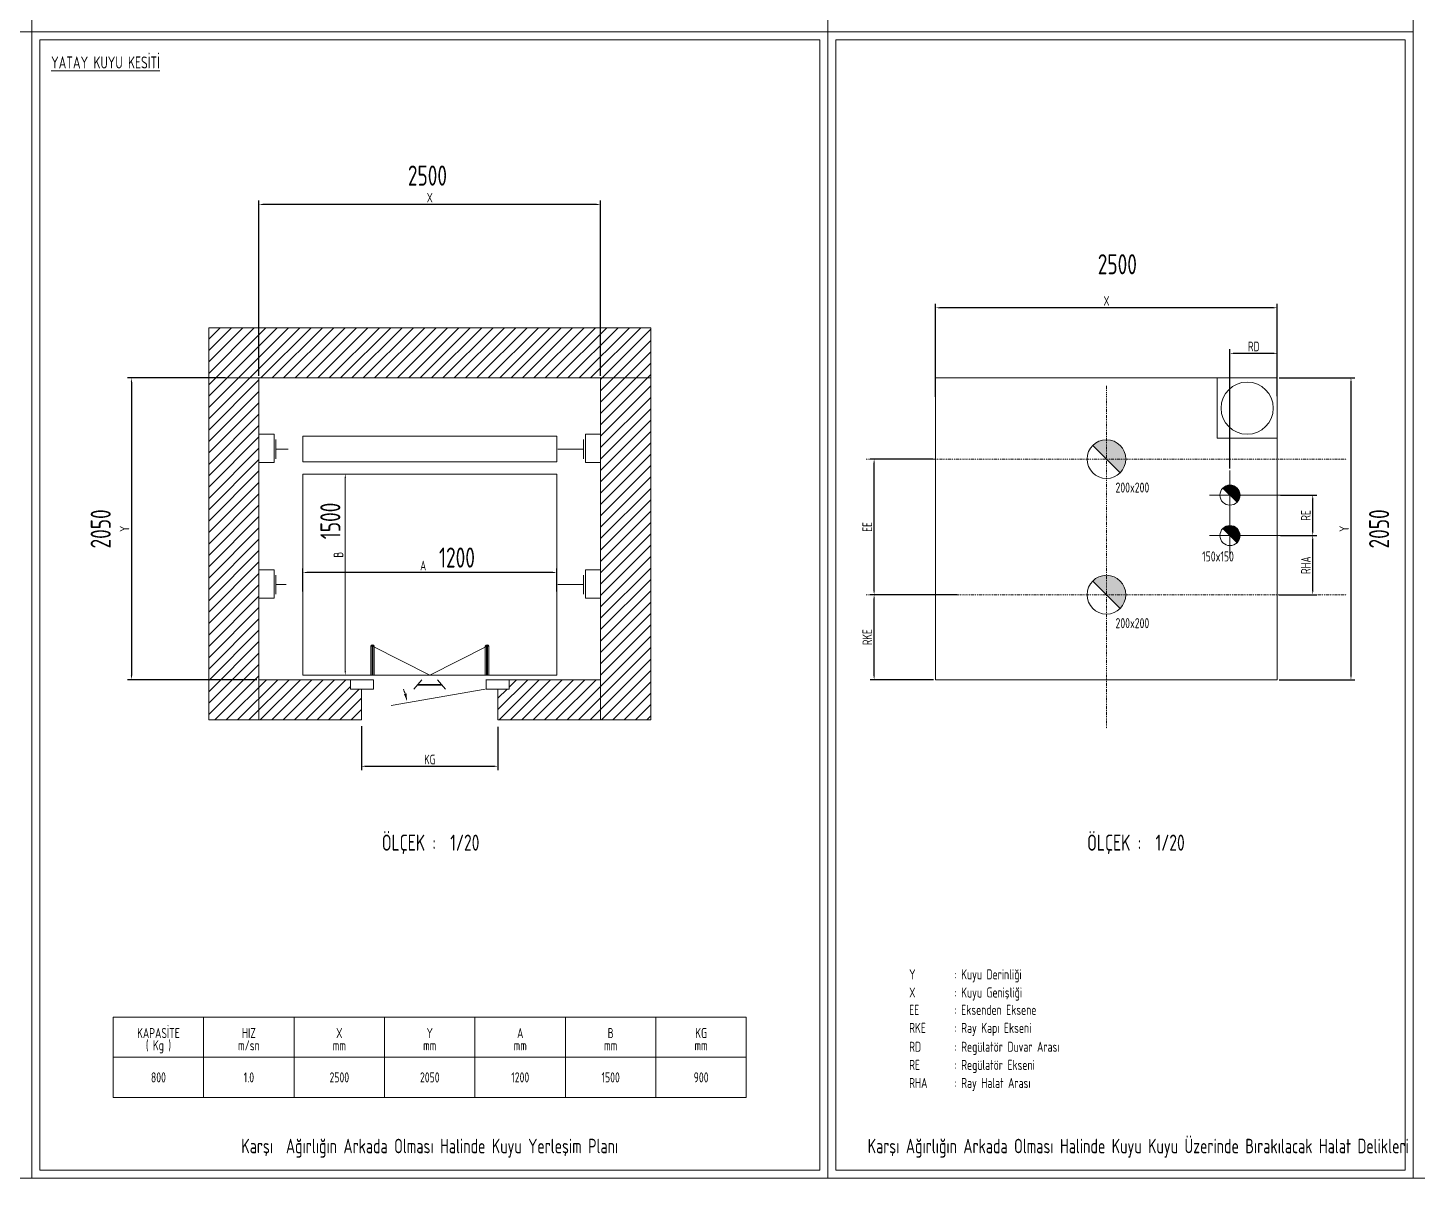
# Model space of a CAD drawing. Extents: x 273215 to 281797, y -454106 to -451256.
# Drawn here: x 277714 to 279442, y -454106 to -452676 of the extents above; entities that cross this region are included whole.
import ezdxf
from ezdxf.enums import TextEntityAlignment as Align

# ---------------------------------------------------------------- set-up
doc = ezdxf.new("R2010")
doc.units = 0
doc.header["$MEASUREMENT"] = 0
doc.header["$PDMODE"] = 3
doc.header["$PDSIZE"] = 100
doc.linetypes.add('ARELDIS', pattern=[160.7, 150.7, -10])
doc.linetypes.add('DASHDOT2', pattern=[0.5, 0.25, -0.125, 0, -0.125])
doc.layers.get('Defpoints').update_dxf_attribs({"linetype": 'CONTINUOUS'})
for name, color, linetype in [('Kolon', 7, 'CONTINUOUS'), ('MIMARI', 1, 'CONTINUOUS'), ('YAZI1', 240, 'CONTINUOUS'), ('YZ1TES', 2, 'CONTINUOUS')]:
    doc.layers.add(name, color=color, linetype=linetype)
doc.layers.add('MİMARİKOLON', color=7, linetype='CONTINUOUS', lineweight=50)
doc.layers.add('PISSUDIS', color=6, linetype='ARELDIS', lineweight=80)
doc.styles.add('engiasn', font='isocpeur.ttf', dxfattribs={"width": 0.7, "height": 12})
doc.styles.add('ODA', font='isocpeur.ttf', dxfattribs={"height": 20})
doc.dimstyles.new('engnasn', dxfattribs={"dimtxt": 12, "dimasz": 5, "dimexe": 5, "dimexo": 2.5, "dimgap": 2.5, "dimtad": 1, "dimdec": 0, "dimdsep": 46, "dimlunit": 6, "dimtxsty": 'engiasn', "dimcen": 0.09, "dimadec": 0, "dimazin": 0, "dimtfac": 1, "dimtdec": 0, "dimtmove": 0, "dimatfit": 3, "dimfxl": 0, "dimtolj": 1, "dimtzin": 0, "dimarcsym": 0})

# ---------------------------------------------------------------- blocks, each defined once
blk = doc.blocks.new('*D7')
at = {"layer": 'Defpoints', "color": 0, "linetype": 'Continuous', "transparency": 16777216}
for p in [(278766.8, -453380.3), (278872.4, -453380.3), (278843.3, -453485.9)]:
    blk.add_point(p, dxfattribs=at)
at = {"layer": 'YAZI1', "color": 0, "linetype": 'Continuous', "lineweight": -2, "transparency": 16777216}
for p, q in [((278869.9, -453380.3), (278761.8, -453380.3)), ((278766.8, -453480.9), (278766.8, -453385.3)), ((278840.8, -453485.9), (278761.8, -453485.9))]:
    blk.add_line(p, q, dxfattribs=at)
at = {"layer": 'YAZI1', "color": 0, "linetype": 'Continuous', "transparency": 16777216}
for points in [[(278765.9, -453385.3), (278767.6, -453385.3), (278766.8, -453380.3)], [(278765.9, -453480.9), (278767.6, -453480.9), (278766.8, -453485.9)]]:
    blk.add_solid(points, dxfattribs=at)
at = {"layer": 'YAZI1', "color": 0, "linetype": 'Continuous', "lineweight": 15, "transparency": 16777216, "insert": (278758.3, -453433.1), "char_height": 12, "attachment_point": 5, "rotation": 90, "style": 'engiasn'}
blk.add_mtext('\\A1;RKE', dxfattribs=at)
blk = doc.blocks.new('*D8')
at = {"layer": 'Defpoints', "color": 0, "linetype": 'Continuous', "transparency": 16777216}
for p in [(278766.8, -453211.7), (278842.3, -453211.7), (278842.3, -453380.3)]:
    blk.add_point(p, dxfattribs=at)
at = {"layer": 'YAZI1', "color": 0, "linetype": 'Continuous', "lineweight": -2, "transparency": 16777216}
for p, q in [((278839.8, -453211.7), (278761.8, -453211.7)), ((278766.8, -453375.3), (278766.8, -453216.7)), ((278839.8, -453380.3), (278761.8, -453380.3))]:
    blk.add_line(p, q, dxfattribs=at)
at = {"layer": 'YAZI1', "color": 0, "linetype": 'Continuous', "transparency": 16777216}
for points in [[(278765.9, -453216.7), (278767.6, -453216.7), (278766.8, -453211.7)], [(278765.9, -453375.3), (278767.6, -453375.3), (278766.8, -453380.3)]]:
    blk.add_solid(points, dxfattribs=at)
at = {"layer": 'YAZI1', "color": 0, "linetype": 'Continuous', "lineweight": 15, "transparency": 16777216, "insert": (278758.3, -453296), "char_height": 12, "attachment_point": 5, "rotation": 90, "style": 'engiasn'}
blk.add_mtext('\\A1;EE', dxfattribs=at)
blk = doc.blocks.new('*D9')
at = {"layer": 'Defpoints', "color": 0, "linetype": 'Continuous', "transparency": 16777216}
for p in [(278843.3, -453023.6), (278843.3, -453136.9), (279268.3, -453136.1)]:
    blk.add_point(p, dxfattribs=at)
at = {"layer": 'YAZI1', "color": 0, "linetype": 'Continuous', "lineweight": -2, "transparency": 16777216}
for p, q in [((278843.3, -453134.4), (278843.3, -453018.6)), ((279263.3, -453023.6), (278848.3, -453023.6)), ((279268.3, -453133.6), (279268.3, -453018.6))]:
    blk.add_line(p, q, dxfattribs=at)
at = {"layer": 'YAZI1', "color": 0, "linetype": 'Continuous', "transparency": 16777216}
for points in [[(278848.3, -453022.8), (278848.3, -453024.4), (278843.3, -453023.6)], [(279263.3, -453022.8), (279263.3, -453024.4), (279268.3, -453023.6)]]:
    blk.add_solid(points, dxfattribs=at)
at = {"layer": 'YAZI1', "color": 0, "linetype": 'Continuous', "lineweight": 15, "transparency": 16777216, "insert": (279055.8, -453015.1), "char_height": 12, "attachment_point": 5, "style": 'engiasn'}
blk.add_mtext('\\A1;X', dxfattribs=at)
blk = doc.blocks.new('*D10')
at = {"layer": 'Defpoints', "color": 0, "linetype": 'Continuous', "transparency": 16777216}
for p in [(279268.3, -453110.9), (279268.3, -453485.9), (279359.9, -453485.9)]:
    blk.add_point(p, dxfattribs=at)
at = {"layer": 'YAZI1', "color": 0, "linetype": 'Continuous', "lineweight": -2, "transparency": 16777216}
for p, q in [((279270.8, -453110.9), (279364.9, -453110.9)), ((279359.9, -453115.9), (279359.9, -453480.9)), ((279270.8, -453485.9), (279364.9, -453485.9))]:
    blk.add_line(p, q, dxfattribs=at)
at = {"layer": 'YAZI1', "color": 0, "linetype": 'Continuous', "transparency": 16777216}
for points in [[(279359.1, -453115.9), (279360.8, -453115.9), (279359.9, -453110.9)], [(279359.1, -453480.9), (279360.8, -453480.9), (279359.9, -453485.9)]]:
    blk.add_solid(points, dxfattribs=at)
at = {"layer": 'YAZI1', "color": 0, "linetype": 'Continuous', "lineweight": 15, "transparency": 16777216, "insert": (279351.4, -453298.4), "char_height": 12, "attachment_point": 5, "rotation": 90, "style": 'engiasn'}
blk.add_mtext('\\A1;Y', dxfattribs=at)
blk = doc.blocks.new('*D11')
at = {"layer": 'Defpoints', "color": 0, "linetype": 'Continuous', "transparency": 16777216}
for p in [(279269.7, -453256.5), (279312.3, -453256.5), (279269.7, -453306.8)]:
    blk.add_point(p, dxfattribs=at)
at = {"layer": 'YAZI1', "color": 0, "linetype": 'Continuous', "lineweight": -2, "transparency": 16777216}
for p, q in [((279272.2, -453256.5), (279317.3, -453256.5)), ((279312.3, -453301.8), (279312.3, -453261.5)), ((279272.2, -453306.8), (279317.3, -453306.8))]:
    blk.add_line(p, q, dxfattribs=at)
at = {"layer": 'YAZI1', "color": 0, "linetype": 'Continuous', "transparency": 16777216}
for points in [[(279311.5, -453261.5), (279313.2, -453261.5), (279312.3, -453256.5)], [(279311.5, -453301.8), (279313.2, -453301.8), (279312.3, -453306.8)]]:
    blk.add_solid(points, dxfattribs=at)
at = {"layer": 'YAZI1', "color": 0, "linetype": 'Continuous', "lineweight": 15, "transparency": 16777216, "insert": (279303.8, -453281.7), "char_height": 12, "attachment_point": 5, "rotation": 90, "style": 'engiasn'}
blk.add_mtext('\\A1;RE', dxfattribs=at)
blk = doc.blocks.new('*D12')
at = {"layer": 'Defpoints', "color": 0, "linetype": 'Continuous', "transparency": 16777216}
for p in [(279269.7, -453306.8), (279312.3, -453306.8), (279268.3, -453380.3)]:
    blk.add_point(p, dxfattribs=at)
at = {"layer": 'YAZI1', "color": 0, "linetype": 'Continuous', "lineweight": -2, "transparency": 16777216}
for p, q in [((279272.2, -453306.8), (279317.3, -453306.8)), ((279312.3, -453375.3), (279312.3, -453311.8)), ((279270.8, -453380.3), (279317.3, -453380.3))]:
    blk.add_line(p, q, dxfattribs=at)
at = {"layer": 'YAZI1', "color": 0, "linetype": 'Continuous', "transparency": 16777216}
for points in [[(279311.5, -453311.8), (279313.2, -453311.8), (279312.3, -453306.8)], [(279311.5, -453375.3), (279313.2, -453375.3), (279312.3, -453380.3)]]:
    blk.add_solid(points, dxfattribs=at)
at = {"layer": 'YAZI1', "color": 0, "linetype": 'Continuous', "lineweight": 15, "transparency": 16777216, "insert": (279303.8, -453343.6), "char_height": 12, "attachment_point": 5, "rotation": 90, "style": 'engiasn'}
blk.add_mtext('\\A1;RHA', dxfattribs=at)
blk = doc.blocks.new('*D13')
at = {"layer": 'Defpoints', "color": 0, "linetype": 'Continuous', "transparency": 16777216}
for p in [(279268.3, -453080.2), (279268.3, -453109.9), (279209.4, -453225.9)]:
    blk.add_point(p, dxfattribs=at)
at = {"layer": 'YAZI1', "color": 0, "linetype": 'Continuous', "lineweight": -2, "transparency": 16777216}
for p, q in [((279209.4, -453223.4), (279209.4, -453075.2)), ((279214.4, -453080.2), (279263.3, -453080.2)), ((279268.3, -453107.4), (279268.3, -453075.2))]:
    blk.add_line(p, q, dxfattribs=at)
at = {"layer": 'YAZI1', "color": 0, "linetype": 'Continuous', "transparency": 16777216}
for points in [[(279214.4, -453079.4), (279214.4, -453081.1), (279209.4, -453080.2)], [(279263.3, -453079.4), (279263.3, -453081.1), (279268.3, -453080.2)]]:
    blk.add_solid(points, dxfattribs=at)
at = {"layer": 'YAZI1', "color": 0, "linetype": 'Continuous', "lineweight": 15, "transparency": 16777216, "insert": (279238.9, -453071.7), "char_height": 12, "attachment_point": 5, "style": 'engiasn'}
blk.add_mtext('\\A1;RD', dxfattribs=at)
blk = doc.blocks.new('*D14')
at = {"layer": 'Defpoints', "color": 0, "linetype": 'Continuous', "transparency": 16777216}
for p in [(278056.2, -453352.6), (278056.2, -453378.7), (278372, -453378.7)]:
    blk.add_point(p, dxfattribs=at)
at = {"layer": 'YAZI1', "color": 0, "linetype": 'Continuous', "lineweight": -2, "transparency": 16777216}
for p, q in [((278056.2, -453376.2), (278056.2, -453347.6)), ((278367, -453352.6), (278061.2, -453352.6)), ((278372, -453376.2), (278372, -453347.6))]:
    blk.add_line(p, q, dxfattribs=at)
at = {"layer": 'YAZI1', "color": 0, "linetype": 'Continuous', "transparency": 16777216}
for points in [[(278061.2, -453351.8), (278061.2, -453353.5), (278056.2, -453352.6)], [(278367, -453351.8), (278367, -453353.5), (278372, -453352.6)]]:
    blk.add_solid(points, dxfattribs=at)
at = {"layer": 'YAZI1', "color": 0, "linetype": 'Continuous', "lineweight": 15, "transparency": 16777216, "insert": (278205.9, -453344.1), "char_height": 12, "attachment_point": 5, "style": 'engiasn'}
blk.add_mtext('\\A1;A', dxfattribs=at)
blk = doc.blocks.new('*D15')
at = {"layer": 'Defpoints', "color": 0, "linetype": 'Continuous', "transparency": 16777216}
for p in [(278129.3, -453541.3), (278298.9, -453542), (278298.9, -453593.6)]:
    blk.add_point(p, dxfattribs=at)
at = {"layer": 'YAZI1', "color": 0, "linetype": 'Continuous', "lineweight": -2, "transparency": 16777216}
for p, q in [((278129.3, -453543.8), (278129.3, -453598.6)), ((278298.9, -453544.5), (278298.9, -453598.6)), ((278134.3, -453593.6), (278293.9, -453593.6))]:
    blk.add_line(p, q, dxfattribs=at)
at = {"layer": 'YAZI1', "color": 0, "linetype": 'Continuous', "transparency": 16777216}
for points in [[(278134.3, -453592.7), (278134.3, -453594.4), (278129.3, -453593.6)], [(278293.9, -453592.7), (278293.9, -453594.4), (278298.9, -453593.6)]]:
    blk.add_solid(points, dxfattribs=at)
at = {"layer": 'YAZI1', "color": 0, "linetype": 'Continuous', "lineweight": 15, "transparency": 16777216, "insert": (278214.1, -453585.1), "char_height": 12, "attachment_point": 5, "style": 'engiasn'}
blk.add_mtext('\\A1;KG', dxfattribs=at)
blk = doc.blocks.new('*D6')
at = {"layer": 'Defpoints', "color": 0, "linetype": 'Continuous', "transparency": 16777216}
for p in [(277962.2, -453110.9), (277843, -453485.9), (278001.6, -453485.9)]:
    blk.add_point(p, dxfattribs=at)
at = {"layer": 'YAZI1', "color": 0, "linetype": 'Continuous', "lineweight": -2, "transparency": 16777216}
for p, q in [((277959.7, -453110.9), (277838, -453110.9)), ((277843, -453115.9), (277843, -453480.9)), ((277999.1, -453485.9), (277838, -453485.9))]:
    blk.add_line(p, q, dxfattribs=at)
at = {"layer": 'YAZI1', "color": 0, "linetype": 'Continuous', "transparency": 16777216}
for points in [[(277842.2, -453115.9), (277843.8, -453115.9), (277843, -453110.9)], [(277842.2, -453480.9), (277843.8, -453480.9), (277843, -453485.9)]]:
    blk.add_solid(points, dxfattribs=at)
at = {"layer": 'YAZI1', "color": 0, "linetype": 'Continuous', "lineweight": 15, "transparency": 16777216, "insert": (277834.5, -453298.4), "char_height": 12, "attachment_point": 5, "rotation": 90, "style": 'engiasn'}
blk.add_mtext('\\A1;Y', dxfattribs=at)
blk = doc.blocks.new('*D5')
at = {"layer": 'Defpoints', "color": 0, "linetype": 'Continuous', "transparency": 16777216}
for p in [(278001.6, -452895.2), (278001.6, -453110.9), (278426.6, -453110.9)]:
    blk.add_point(p, dxfattribs=at)
at = {"layer": 'YAZI1', "color": 0, "linetype": 'Continuous', "lineweight": -2, "transparency": 16777216}
for p, q in [((278001.6, -453108.4), (278001.6, -452890.2)), ((278426.6, -453108.4), (278426.6, -452890.2)), ((278421.6, -452895.2), (278006.6, -452895.2))]:
    blk.add_line(p, q, dxfattribs=at)
at = {"layer": 'YAZI1', "color": 0, "linetype": 'Continuous', "transparency": 16777216}
for points in [[(278006.6, -452894.4), (278006.6, -452896), (278001.6, -452895.2)], [(278421.6, -452894.4), (278421.6, -452896), (278426.6, -452895.2)]]:
    blk.add_solid(points, dxfattribs=at)
at = {"layer": 'YAZI1', "color": 0, "linetype": 'Continuous', "lineweight": 15, "transparency": 16777216, "insert": (278214.1, -452886.7), "char_height": 12, "attachment_point": 5, "style": 'engiasn'}
blk.add_mtext('\\A1;X', dxfattribs=at)

msp = doc.modelspace()

# ---------------------------------------------------------------- hatches: boundary and pattern name
at = {"layer": 'YAZI1', "linetype": 'Continuous', "lineweight": 15}
h = msp.add_hatch(dxfattribs=at)
h.set_pattern_fill('ANSI31', scale=80, style=0)
h.set_pattern_definition([(45, (303844.242, -341427.94), (-7.0710678, 7.0710678), [])])
h.paths.add_polyline_path([(278001.6, -453110.9), (277939.1, -453110.9), (277939.1, -453199.2), (278001.6, -453199.2)])
h.paths.add_polyline_path([(277939.1, -453048.4), (277939.1, -453110.9), (278489.1, -453110.9), (278489.1, -453048.4)])
h.paths.add_polyline_path([(278489.1, -453110.9), (278426.6, -453110.9), (278426.6, -453199.2), (278489.1, -453199.2)])
h.paths.add_polyline_path([(278489.1, -453199.2), (278426.6, -453199.2), (278426.6, -453367.8), (278489.1, -453367.8)])
h.paths.add_polyline_path([(278489.1, -453367.8), (278426.6, -453367.8), (278426.6, -453535.9), (278489.1, -453535.9)])
h.paths.add_polyline_path([(278426.6, -453535.9), (278426.6, -453485.9), (278312.7, -453485.9), (278312.7, -453497.7), (278298.9, -453497.7), (278298.9, -453535.9)])
h.paths.add_polyline_path([(278001.6, -453485.9), (278001.6, -453535.9), (278129.3, -453535.9), (278129.3, -453497.7), (278115.5, -453497.7), (278115.5, -453485.9)])
h.paths.add_polyline_path([(277939.1, -453535.9), (278001.6, -453535.9), (278001.6, -453367.8), (277939.1, -453367.8)])
h.paths.add_polyline_path([(277939.1, -453367.8), (278001.6, -453367.8), (278001.6, -453199.2), (277939.1, -453199.2)])
h = msp.add_hatch(color=7, dxfattribs=at)
h.paths.add_polyline_path([(279055.8, -453187.6, 0.198912), (279038.8, -453194.7), (279055.8, -453211.7)])
h.paths.add_polyline_path([(279055.8, -453187.6), (279055.8, -453211.7), (279079.9, -453211.7, 0.414214)])
h.paths.add_polyline_path([(279055.8, -453211.7), (279072.8, -453228.7, 0.198912), (279079.9, -453211.7)])
h = msp.add_hatch(color=7, dxfattribs=at)
h.paths.add_polyline_path([(279209.4, -453256.5), (279221.9, -453256.5, 0.414214), (279209.4, -453244)])
h.paths.add_polyline_path([(279209.4, -453256.5), (279209.4, -453244, 0.198912), (279200.6, -453247.7)])
h.paths.add_polyline_path([(279221.9, -453256.5), (279209.4, -453256.5), (279218.2, -453265.3, 0.198912)])
h = msp.add_hatch(color=7, dxfattribs=at)
h.paths.add_polyline_path([(279209.4, -453306.8), (279221.9, -453306.8, 0.414214), (279209.4, -453294.3)])
h.paths.add_polyline_path([(279209.4, -453306.8), (279209.4, -453294.3, 0.198912), (279200.6, -453298)])
h.paths.add_polyline_path([(279221.9, -453306.8), (279209.4, -453306.8), (279218.2, -453315.7, 0.198912)])
h = msp.add_hatch(color=7, dxfattribs=at)
h.paths.add_polyline_path([(279055.8, -453356.2, 0.198912), (279038.8, -453363.3), (279055.8, -453380.3)])
h.paths.add_polyline_path([(279055.8, -453356.2), (279055.8, -453380.3), (279079.9, -453380.3, 0.414214)])
h.paths.add_polyline_path([(279055.8, -453380.3), (279072.8, -453397.4, 0.198912), (279079.9, -453380.3)])

# ---------------------------------------------------------------- linework, layer by layer
at = {"layer": 'Kolon', "color": 7, "linetype": 'DASHDOT2', "lineweight": 15, "ltscale": 5}
for p, q in [((279055.8, -453120.6), (279055.8, -453546.8)), ((278757, -453211.7), (279354.6, -453211.7)), ((278757, -453380.3), (279354.6, -453380.3))]:
    msp.add_line(p, q, dxfattribs=at)
at = {"layer": 'MIMARI', "color": 7, "lineweight": 15}
for p, q in [((278001.6, -453535.9), (278129.3, -453535.9)), ((278426.6, -453535.9), (278298.9, -453535.9))]:
    msp.add_line(p, q, dxfattribs=at)
for points in [[(278489.1, -453048.4), (278489.1, -453110.9), (277939.1, -453110.9), (277939.1, -453048.4)], [(277939.1, -453110.9), (278001.6, -453110.9), (278001.6, -453535.9), (277939.1, -453535.9)], [(278426.6, -453110.9), (278489.1, -453110.9), (278489.1, -453535.9), (278426.6, -453535.9)], [(278843.3, -453110.9), (279268.3, -453110.9), (279268.3, -453485.9), (278843.3, -453485.9)]]:
    msp.add_lwpolyline(points, close=True, dxfattribs=at)
msp.add_lwpolyline([(279193.3, -453110.9), (279193.3, -453185.9), (279268.3, -453185.9), (279268.3, -453110.9)], dxfattribs=at)
msp.add_circle((279230.8, -453148.4), 32.5, dxfattribs=at)
at = {"layer": 'MİMARİKOLON', "color": 7, "lineweight": 15, "ltscale": 5}
for p, q in [((279209.4, -453334.4), (279209.4, -453225.9)), ((279184, -453256.5), (279276, -453256.5)), ((279184, -453306.8), (279276, -453306.8))]:
    msp.add_line(p, q, dxfattribs=at)
at = {"layer": 'PISSUDIS', "color": 7, "lineweight": 15}
for p, q in [((278022.7, -453211.2), (278022.7, -453187.2)), ((278022.7, -453211.2), (278022.7, -453187.2)), ((278405.5, -453211.2), (278405.5, -453187.2)), ((278405.5, -453211.2), (278405.5, -453187.2)), ((278022.7, -453199.2), (278038, -453199.2)), ((278405.5, -453199.2), (278373.5, -453199.2)), ((278022.7, -453379.8), (278022.7, -453355.8)), ((278022.7, -453379.8), (278022.7, -453355.8)), ((278405.5, -453379.8), (278405.5, -453355.8)), ((278405.5, -453379.8), (278405.5, -453355.8)), ((278022.7, -453367.8), (278035.4, -453367.8)), ((278405.5, -453367.8), (278373.5, -453367.8))]:
    msp.add_line(p, q, dxfattribs=at)
at = {"layer": 'YAZI1', "color": 7, "linetype": 'Continuous', "lineweight": 15}
for p, q in [((279072.8, -453228.7), (279038.8, -453194.7)), ((278058.7, -453230.3), (278114, -453230.3)), ((278109, -453235.3), (278109, -453475.3)), ((279200.6, -453247.7), (279218.2, -453265.3)), ((279200.6, -453298), (279218.2, -453315.7)), ((279072.8, -453397.4), (279038.8, -453363.3)), ((278140.8, -453444.1), (278140.8, -453480.3)), ((278142.5, -453444.1), (278140.8, -453444.1)), ((278140.8, -453444.1), (278142.5, -453444.1)), ((278142.5, -453480.3), (278142.5, -453444.1)), ((278142.9, -453444.1), (278214.1, -453480.3)), ((278143.4, -453480.3), (278143.4, -453444.1)), ((278143.4, -453444.1), (278145.1, -453444.1)), ((278145.1, -453480.3), (278145.1, -453444.1)), ((278285.3, -453444.1), (278214.1, -453480.3)), ((278283.1, -453480.3), (278283.1, -453444.1)), ((278284.8, -453444.1), (278283.1, -453444.1)), ((278284.8, -453480.3), (278284.8, -453444.1)), ((278285.7, -453480.3), (278285.7, -453444.1)), ((278287.4, -453444.1), (278285.7, -453444.1)), ((278285.7, -453444.1), (278287.4, -453444.1)), ((278287.4, -453444.1), (278287.4, -453480.3)), ((278140.8, -453480.3), (278140.8, -453456.7)), ((278287.4, -453480.3), (278287.4, -453456.7)), ((278058.7, -453480.3), (278114, -453480.3)), ((278287.4, -453480.3), (278140.8, -453480.3)), ((278001.6, -453485.9), (278115.5, -453485.9)), ((278115.5, -453485.9), (278115.5, -453497.7)), ((278144.1, -453485.9), (278115.5, -453485.9)), ((278115.5, -453485.9), (278115.5, -453497.7)), ((278144.1, -453497.7), (278115.5, -453497.7)), ((278144.1, -453497.7), (278115.5, -453497.7)), ((278129.3, -453497.7), (278129.3, -453535.9)), ((278129.3, -453497.7), (278129.3, -453521.4)), ((278144.1, -453485.9), (278144.1, -453497.7)), ((278283.1, -453497.7), (278166.1, -453518.2)), ((278204.2, -453485.9), (278194.4, -453497.7)), ((278229.7, -453492.8), (278198.5, -453492.8)), ((278228.9, -453491.8), (278199.3, -453491.8)), ((278223.9, -453485.9), (278233.8, -453497.7)), ((278283.7, -453485.9), (278307.3, -453485.9)), ((278284.1, -453485.9), (278312.7, -453485.9)), ((278284.1, -453485.9), (278284.1, -453497.7)), ((278284.1, -453497.7), (278312.7, -453497.7)), ((278298.9, -453497.7), (278298.9, -453535.9)), ((278312.7, -453485.9), (278312.7, -453497.7)), ((278426.6, -453485.9), (278312.7, -453485.9)), ((279268.3, -453485.9), (279166.9, -453485.9))]:
    msp.add_line(p, q, dxfattribs=at)
at = {"layer": 'YAZI1', "color": 2, "linetype": 'Continuous', "lineweight": 15}
for p, q in [((277820.3, -453905.3), (278607.8, -453905.3)), ((277820.3, -453905.3), (277820.3, -454005.3)), ((277820.3, -453905.3), (278607.8, -453905.3)), ((277820.3, -453905.3), (277820.3, -454005.3)), ((277932.8, -453905.3), (277932.8, -454005.3)), ((277932.8, -453905.3), (277932.8, -454005.3)), ((278045.3, -453905.3), (278045.3, -454005.3)), ((278157.8, -453905.3), (278157.8, -454005.3)), ((278270.3, -453905.3), (278270.3, -454005.3)), ((278382.8, -453905.3), (278382.8, -454005.3)), ((278495.3, -453905.3), (278495.3, -454005.3)), ((278607.8, -453905.3), (278607.8, -454005.3)), ((278607.8, -453905.3), (278607.8, -454005.3)), ((278607.8, -453955.3), (277820.3, -453955.3)), ((278607.8, -453955.3), (277820.3, -453955.3)), ((277820.3, -454005.3), (278607.8, -454005.3)), ((277820.3, -454005.3), (278607.8, -454005.3))]:
    msp.add_line(p, q, dxfattribs=at)
for points in [[(276729.1, -452680.6), (277719.1, -452680.6), (277719.1, -451255.6), (276729.1, -451255.6)], [(277719.1, -452680.6), (278709.1, -452680.6), (278709.1, -451255.6), (277719.1, -451255.6)], [(278709.1, -452680.6), (279437.3, -452680.6), (279437.3, -451255.6), (278709.1, -451255.6)], [(279437.3, -454105.6), (280160.8, -454105.6), (280160.8, -451255.6), (279437.3, -451255.6)], [(276729.1, -454105.6), (277719.1, -454105.6), (277719.1, -452680.6), (276729.1, -452680.6)], [(277719.1, -454105.6), (278709.1, -454105.6), (278709.1, -452680.6), (277719.1, -452680.6)], [(278709.1, -454105.6), (279437.3, -454105.6), (279437.3, -452680.6), (278709.1, -452680.6)], [(278709.1, -454105.6), (279437.3, -454105.6), (279437.3, -452680.6), (278709.1, -452680.6)], [(277729.1, -454095.6), (278699.1, -454095.6), (278699.1, -452690.6), (277729.1, -452690.6)], [(278719.1, -454095.6), (279427.3, -454095.6), (279427.3, -452690.6), (278719.1, -452690.6)], [(278719.1, -454095.6), (279427.3, -454095.6), (279427.3, -452690.6), (278719.1, -452690.6)]]:
    msp.add_lwpolyline(points, close=True, dxfattribs=at)
at = {"layer": 'YAZI1', "color": 7, "linetype": 'Continuous', "lineweight": 15}
for points in [[(278372, -453183.2), (278056.2, -453183.2), (278056.2, -453215.2), (278372, -453215.2)], [(278056.2, -453480.3), (278372, -453480.3), (278372, -453230.3), (278056.2, -453230.3)]]:
    msp.add_lwpolyline(points, close=True, dxfattribs=at)
for centre, radius in [((279055.8, -453211.7), 24.1), ((279209.4, -453256.5), 12.5), ((279209.4, -453306.8), 12.5), ((279055.8, -453380.3), 24.1)]:
    msp.add_circle(centre, radius, dxfattribs=at)
for centre, radius, start, end in [((278142.9, -453445.2), 2.44, 28.0725, 151.9275), ((278142.9, -453444.1), 0.431, 360, 180), ((278285.3, -453445.2), 2.44, 28.0725, 151.9275), ((278285.3, -453444.1), 0.431, 360, 180), ((278203.3, -453493.4), 22.1, 191.1568, 206.8675)]:
    msp.add_arc(centre, radius, start, end, dxfattribs=at)
at = {"layer": 'YAZI1', "color": 7, "linetype": 'Continuous', "lineweight": 30}
for points in [[(278108.1, -453235.3), (278109.8, -453235.3), (278109, -453230.3)], [(278108.1, -453475.3), (278109.8, -453475.3), (278109, -453480.3)]]:
    msp.add_solid(points, dxfattribs=at)
at = {"layer": 'YAZI1', "color": 7, "linetype": 'Continuous', "lineweight": 15}
msp.add_solid([(278185.2, -453503), (278182, -453503.8), (278185.9, -453513)], dxfattribs=at)
at = {"layer": 'YZ1TES', "color": 7, "linetype": 'Continuous', "lineweight": 15}
for p, q in [((278020.4, -453180.7), (278001.6, -453180.7)), ((278020.4, -453180.7), (278020.4, -453215.9)), ((278407.8, -453180.7), (278407.8, -453215.9)), ((278407.8, -453180.7), (278426.6, -453180.7)), ((278020.4, -453215.9), (278001.6, -453215.9)), ((278407.8, -453215.9), (278426.6, -453215.9)), ((278020.4, -453349.4), (278001.6, -453349.4)), ((278020.4, -453349.4), (278020.4, -453384.5)), ((278407.8, -453349.4), (278407.8, -453384.5)), ((278407.8, -453349.4), (278426.6, -453349.4)), ((278020.4, -453384.5), (278001.6, -453384.5)), ((278407.8, -453384.5), (278426.6, -453384.5))]:
    msp.add_line(p, q, dxfattribs=at)

# ---------------------------------------------------------------- texts
at = {"layer": 'YAZI1', "color": 2, "linetype": 'Continuous', "lineweight": 15, "style": 'ODA', "width": 0.7}
for s, height, p in [('%%UYATAY KUYU KESİTİ', 15, (277743.1, -452726.2)), ('ÖLÇEK :  1/20', 20, (278154.5, -453698.5)), ('ÖLÇEK :  1/20', 20, (279031.8, -453698.5)), ('Y ', 12.5, (278810.4, -453858.5)), (': Kuyu Derinliği', 12.5, (278866.7, -453858.5)), ('X  ', 12.5, (278810.4, -453881)), (': Kuyu Genişliği', 12.5, (278866.7, -453881)), ('EE  ', 12.5, (278810.4, -453902.6)), (': Eksenden Eksene', 12.5, (278866.7, -453902.6)), ('RKE  ', 12.5, (278810.4, -453925)), (': Ray Kapı Ekseni', 12.5, (278866.7, -453925)), ('RD ', 12.5, (278810.4, -453948.5)), (': Regülatör Duvar Arası', 12.5, (278866.7, -453948.5)), ('RE  ', 12.5, (278810.4, -453971)), (': Regülatör Ekseni', 12.5, (278866.7, -453971)), ('RHA', 12.5, (278810.4, -453993.4)), (': Ray Halat Arası', 12.5, (278866.7, -453993.4))]:
    msp.add_text(s, height=height, dxfattribs=at).set_placement(p)
at = {"layer": 'YAZI1', "color": 7, "linetype": 'Continuous', "lineweight": 15, "style": 'ODA', "width": 0.7}
for s, height, p in [('2500', 25, (278211.2, -452859.3)), ('2500', 25, (279069.3, -452969.5)), ('1200', 25, (278247.9, -453334.1)), ('2500', 12.5, (278101.6, -453980.3)), ('2050', 12.5, (278214.1, -453980.3)), ('1200', 12.5, (278326.6, -453980.3)), ('1500', 12.5, (278439.1, -453980.3))]:
    msp.add_text(s, height=height, dxfattribs=at).set_placement(p, align=Align.MIDDLE_CENTER)
for s, p in [('200x200', (279067.1, -453253.3)), ('150x150', (279174.8, -453339)), ('200x200', (279067.1, -453421.9))]:
    msp.add_text(s, height=12.5, dxfattribs=at).set_placement(p)
for s, p in [('1500', (278090.4, -453288.6)), ('2050', (277804.8, -453298.5)), ('2050', (279394.9, -453298.5))]:
    msp.add_text(s, height=25, rotation=90, dxfattribs=at).set_placement(p, align=Align.MIDDLE_CENTER)
at = {"layer": 'YAZI1', "color": 2, "linetype": 'Continuous', "lineweight": 15, "style": 'ODA', "width": 0.7}
for s, height, p in [('KAPASİTE', 12.5, (277876.6, -453925.2)), ('HIZ', 12.5, (277989.1, -453925.2)), ('X', 12.5, (278101.6, -453925.2)), ('Y', 12.5, (278214.1, -453925.2)), ('A', 12.5, (278326.6, -453925.2)), ('B', 12.5, (278439.1, -453925.2)), ('KG', 12.5, (278551.6, -453925.2)), ('( Kg )', 12.5, (277876.6, -453940.4)), ('m/sn', 12.5, (277989.1, -453940.4)), ('mm', 12.5, (278101.6, -453940.4)), ('mm', 12.5, (278214.1, -453940.4)), ('mm', 12.5, (278326.6, -453940.4)), ('mm', 12.5, (278439.1, -453940.4)), ('mm', 12.5, (278551.6, -453940.4)), ('800', 12.5, (277876.6, -453980.3)), ('1.0', 12.5, (277989.1, -453980.3)), ('900', 12.5, (278551.6, -453980.3)), ('Karşı  Ağırlığın Arkada Olması Halinde Kuyu Yerleşim Planı', 18, (278214.1, -454065.6)), (' Karşı Ağırlığın Arkada Olması Halinde Kuyu Kuyu Üzerinde Bırakılacak Halat Delikleri', 18, (279091.3, -454065.6))]:
    msp.add_text(s, height=height, dxfattribs=at).set_placement(p, align=Align.MIDDLE_CENTER)
at = {"layer": 'YAZI1', "color": 7, "linetype": 'Continuous', "lineweight": 15, "insert": (278100.5, -453330.6), "char_height": 12, "attachment_point": 5, "rotation": 90, "style": 'engiasn'}
msp.add_mtext('\\A1;B', dxfattribs=at)

# ---------------------------------------------------------------- dimensions: what is measured, and where the dimension line sits
at = {"layer": 'YAZI1', "color": 7, "linetype": 'Continuous', "lineweight": 15}
for base, p1, p2, angle, text, picture, middle in [((278001.6, -452895.2), (278426.6, -453110.9), (278001.6, -453110.9), 180, 'X', '*D5', (278214.1, -452886.7)), ((278843.3, -453023.6), (279268.3, -453136.1), (278843.3, -453136.9), 180, 'X', '*D9', (279055.8, -453015.1)), ((279268.3, -453080.2), (279209.4, -453225.9), (279268.3, -453109.9), 180, 'RD', '*D13', (279238.9, -453071.7)), ((277843, -453485.9), (277962.2, -453110.9), (278001.6, -453485.9), 90, 'Y', '*D6', (277834.5, -453298.4)), ((279359.9, -453485.9), (279268.3, -453110.9), (279268.3, -453485.9), 90, 'Y', '*D10', (279351.4, -453298.4)), ((278766.8, -453211.7), (278842.3, -453380.3), (278842.3, -453211.7), 90, 'EE', '*D8', (278758.3, -453296)), ((279312.3, -453256.5), (279269.7, -453306.8), (279269.7, -453256.5), 90, 'RE', '*D11', (279303.8, -453281.7)), ((279312.3, -453306.8), (279268.3, -453380.3), (279269.7, -453306.8), 90, 'RHA', '*D12', (279303.8, -453343.6)), ((278766.8, -453380.3), (278843.3, -453485.9), (278872.4, -453380.3), 90, 'RKE', '*D7', (278758.3, -453433.1)), ((278298.9, -453593.6), (278129.3, -453541.3), (278298.9, -453542), 180, 'KG', '*D15', (278214.1, -453585.1))]:
    dim = msp.add_linear_dim(base=base, p1=p1, p2=p2, angle=angle, text=text, dimstyle='engnasn', dxfattribs=at)
    dim.commit()
    dim.dimension.update_dxf_attribs({"geometry": picture, "text_midpoint": middle})
dim = msp.add_linear_dim(base=(278056.2, -453352.6), p1=(278372, -453378.7), p2=(278056.2, -453378.7), angle=180, text='A', dimstyle='engnasn', dxfattribs=at)
dim.commit()
dim.dimension.update_dxf_attribs({"geometry": '*D14', "text_midpoint": (278205.9, -453352.6), "dimtype": 128})

doc.saveas('drawing.dxf')
